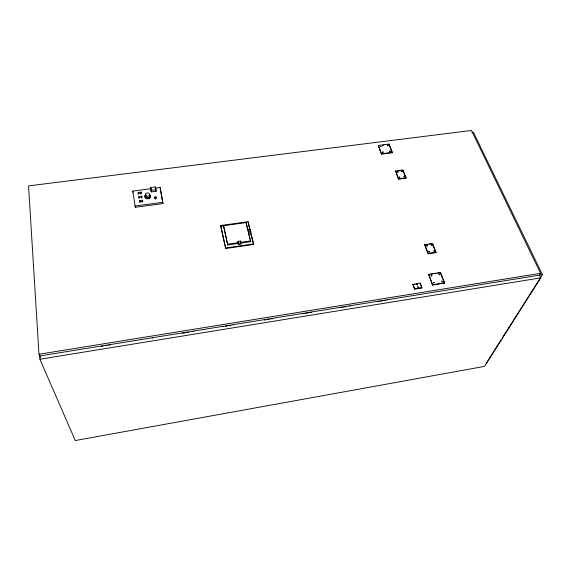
<?xml version="1.0" encoding="UTF-8"?>
<svg xmlns="http://www.w3.org/2000/svg" width="571" height="571" viewBox="0 0 571 571"><rect width="100%" height="100%" fill="white"/><g stroke="black" fill="none" stroke-linecap="round" stroke-linejoin="round"><path stroke-width="0.86" d="M222.947 326.776L222.947 326.334M240.983 243.06L250.69 241.661L246.172 222.583L223.525 225.738L227.736 244.966L238.328 243.446M225.716 248.506L220.649 225.538L248.035 221.719L253.603 243.888L253.567 244.474L225.716 248.506L220.649 225.538M227.736 244.966L223.525 225.738M233.432 325.077L233.439 324.635M237.986 241.383L238.428 244.616L240.891 244.26L240.933 243.032L240.455 241.033L237.986 241.383L238.428 244.616M240.412 242.261L240.455 241.033M246.137 223.382L246.172 222.583M248.035 221.719L249.934 229.992M248.235 229.685L248.663 232.889L250.69 232.597L250.755 231.355L250.262 229.399L248.235 229.685L248.663 232.889M250.198 230.641L250.262 229.399M378.366 145.434L381.492 154.134L392.248 152.764L392.356 152.35L389.044 144.085L378.366 145.434L381.492 154.134M339.895 307.755L339.981 307.398M389.044 144.085L387.295 144.713M349.837 306.149L349.937 305.792M395.61 170.957L398.594 179.173L405.895 178.195L406.017 177.788L402.869 170.001L395.61 170.957L398.594 179.173M402.869 170.001L405.895 178.195M377.652 301.302L377.538 301.666L379.165 301.402M387.309 300.082L387.438 299.725M424.674 244.902L432.511 243.36L435.944 252.61L428.2 253.795L424.674 244.902L428.093 244.388M412.904 284.551L420.249 283.038L421.833 287.962L414.617 289.126L412.904 284.551L414.503 284.294M428.2 253.795L424.817 244.516M414.617 289.126L413.047 284.187M420.249 283.038L421.833 287.962M428.7 274.337L432.604 285.122L444.681 282.845L440.519 272.481L428.7 274.337L432.604 285.122M40.42 357.61L38.971 354.248L28.55 185.896L471.439 130.459L540.573 273.302L539.424 275.136L540.73 277.856L484.551 366.382L75.258 440.541L39.913 359.223L39.599 354.198M486.107 363.52L501.388 339.417M502.337 337.911L542.45 274.644L473.352 132.186L471.996 132.358M141.822 201.199C140.687 202.512 143.971 202.048 142.472 201.113M138.218 193.312C137.097 194.433 140.102 194.376 139.01 193.291M139.674 201.435C138.111 202.605 141.701 202.541 140.173 201.42M139.017 197.323C137.504 198.308 140.766 198.637 139.667 197.373M141.322 196.952C139.403 196.074 143.207 195.546 141.658 196.909C139.474 197.473 142.921 198.715 141.958 197.074M39.913 359.223L540.73 277.856M38.971 354.248L540.573 273.302M39.713 355.976L542.45 274.644M101.295 346.376L103.001 346.097M105.556 345.683L107.255 345.412M108.961 345.134L110.66 344.855M302.437 313.822L304.964 313.408M306.32 313.194L308.34 312.865M310.024 312.594L311.716 312.316M341.551 307.491L343.207 307.219M344.863 306.955L346.526 306.684M380.793 301.138L382.427 300.874M384.055 300.61L385.682 300.346M183.398 333.171L185.04 332.907M186.681 332.643L188.359 332.372M225.566 326.348L227.315 326.062M229.064 325.784L230.812 325.499M264.323 320.074L266.043 319.796M267.756 319.517L269.476 319.239M271.189 318.961L272.909 318.689M416.102 284.044L417.701 283.787M432.761 284.758L444.681 282.845M414.76 288.755L421.983 287.598M431.076 274.316L432.761 274.044M434.452 273.78L436.137 273.516M437.829 273.252L440.362 272.852M428.35 253.41L436.101 252.232M429.799 244.131L431.512 243.874M238.464 243.389L240.933 243.032M225.716 247.921L253.603 243.888M227.743 244.181L238.814 242.589M240.512 242.347L250.733 240.876M248.728 231.648L250.755 231.355M220.649 226.13L223.297 225.766M398.715 178.773L406.017 177.788M397.916 171.05L400.335 170.729M162.821 202.32L135.113 205.988L135.306 207.266L162.949 203.597L160.158 187.531L155.747 188.102M150.601 187.573L155.426 186.953L155.912 189.7L156.09 191.256L151.265 191.885L150.601 187.573L151.265 191.885M133 192.356L132.8 191.064L151.336 188.673M151.072 190.329L155.912 189.7M381.599 153.72L392.356 152.35M382.37 145.334L384.012 145.127M140.83 192.862C138.682 192.47 142.172 191.099 141.144 192.748C138.732 193.284 142.193 194.697 141.294 192.998M432.69 244.552L435.944 252.61M389.265 145.327L392.248 152.764M440.676 273.652L444.509 283.216M250.362 231.291L250.69 232.597M250.362 231.69L253.567 244.474M246.344 224.21L247.793 230.027M248.207 231.69L250.069 239.17M141.394 339.524L141.472 339.959M162.949 203.597L160.158 187.531M156.09 191.256L155.426 186.953M152.271 337.768L152.336 338.203M132.8 191.064L135.306 207.266M182.534 332.872L182.577 333.307M193.219 331.144L193.248 331.58M156.197 197.909A0.814 0.628 -4 0 1 156.047 198.794A0.814 0.628 -4 0 1 154.898 198.715A0.814 0.628 -4 0 1 155.048 197.83M149.366 195.011A2.127 1.627 -4.5 0 1 149.11 197.216A2.127 1.627 -4.5 0 1 146.233 197.302A2.127 1.627 -4.5 0 1 145.998 195.111M149.424 194.261A2.862 2.191 -4.5 0 1 149.78 197.48A2.862 2.191 -4.5 0 1 145.562 197.602A2.862 2.191 -4.5 0 1 145.948 194.361M150.023 195.268A2.862 2.191 -4.5 0 1 149.681 198.237A2.862 2.191 -4.5 0 1 145.819 198.351A2.862 2.191 -4.5 0 1 145.498 195.403M142.729 200.478C141.565 202.405 141.037 198.922 142.729 200.478M140.423 200.778C139.26 202.705 138.732 199.222 140.423 200.778M139.11 192.577C137.946 194.483 137.433 191.042 139.11 192.577M139.767 196.667C138.603 198.58 138.082 195.118 139.767 196.667M441.504 281.282C442.24 282.973 442.932 280.218 441.504 281.282M439.741 274.544C438.706 275.893 438.592 273.024 439.741 274.544M433.575 282.545C434.295 284.244 435.009 281.482 433.575 282.545M431.847 275.786C430.805 277.142 430.705 274.266 431.847 275.786M434.688 251.026C433.503 252.546 433.389 249.32 434.688 251.026M432.276 245.045C431.091 246.544 430.984 243.353 432.276 245.045M428.607 251.583C429.428 253.467 430.234 250.405 428.607 251.583M427.351 245.787C426.159 247.293 426.059 244.095 427.351 245.787M417.537 286.928L418.365 287.17L417.537 286.928M416.659 284.608L417.487 284.85L416.659 284.608M404.725 176.725C403.583 178.059 403.533 175.211 404.725 176.725M401.556 171.293C402.305 172.942 403.083 170.265 401.556 171.293M398.993 177.167C399.75 178.837 400.535 176.132 398.993 177.167M397.958 172.092C396.809 173.413 396.774 170.586 397.958 172.092M390.464 151.222L389.565 151.158L390.464 151.222M387.381 145.562L388.251 145.798L387.381 145.562M383.305 152.136L382.406 152.072L383.305 152.136M380.25 146.462L381.121 146.697L380.25 146.462M154.934 197.794A0.821 0.628 -4 0 0 156.24 197.338A0.821 0.628 -4 0 0 155.112 196.71A0.821 0.628 -4 0 0 154.934 197.794M146.19 195.939A2.134 1.634 -4.5 0 0 149.602 194.754A2.134 1.634 -4.5 0 0 146.683 193.119A2.134 1.634 -4.5 0 0 146.19 195.939"/></g></svg>
